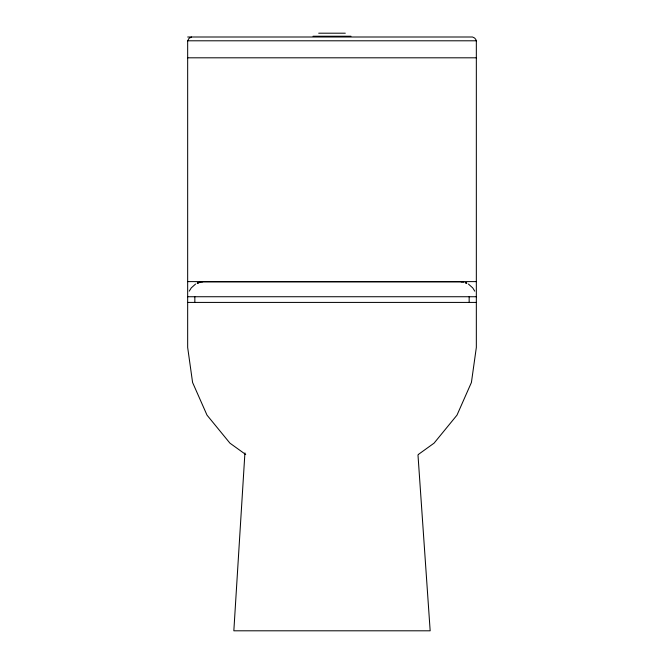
<?xml version="1.0" encoding="UTF-8"?>
<svg xmlns="http://www.w3.org/2000/svg" width="664" height="664" viewBox="0 0 664 664"><rect width="100%" height="100%" fill="white"/><g stroke="black" fill="none" stroke-linecap="round" stroke-linejoin="round"><path stroke-width="1" d="M244.925 452.931L233.836 630.8L430.164 630.8L417.988 454.998M202.786 281.851L463.057 281.851M245.713 454.508L229.943 443.162L207.002 415.124L192.585 382.481L187.663 347.455L187.663 40.794L189.024 38.363L191.464 37.001M189.232 291.172L191.273 287.894L195.565 284.043M202.503 281.851L202.96 281.544L197.49 283.113L199.034 282.383M418.287 454.508L434.057 443.162L456.998 415.124L471.415 382.481L476.337 347.455L476.337 40.794L475.822 39.483L474.627 38.039L472.536 37.001L187.663 37.001M202.661 281.561L200.113 282.076M318.703 33.2L345.297 33.2M313.01 36.238L350.99 36.238M187.663 40.794L476.337 40.794M187.663 57.809L476.337 57.809M187.663 281.611L476.337 281.611M461.214 281.851L461.497 281.851M463.115 281.851L463.596 281.993L461.339 281.561M187.663 296.733L476.337 296.733M187.663 302.419L476.337 302.419M468.435 284.043L472.726 287.894L474.768 291.172M469.157 296.733L469.157 302.427M194.843 296.733L194.843 302.427M198.204 282.715L197.249 283.113L198.204 282.715M466.75 283.113L465.796 282.715L466.75 283.113M465.207 282.474L466.51 283.113L465.207 282.474"/></g></svg>
